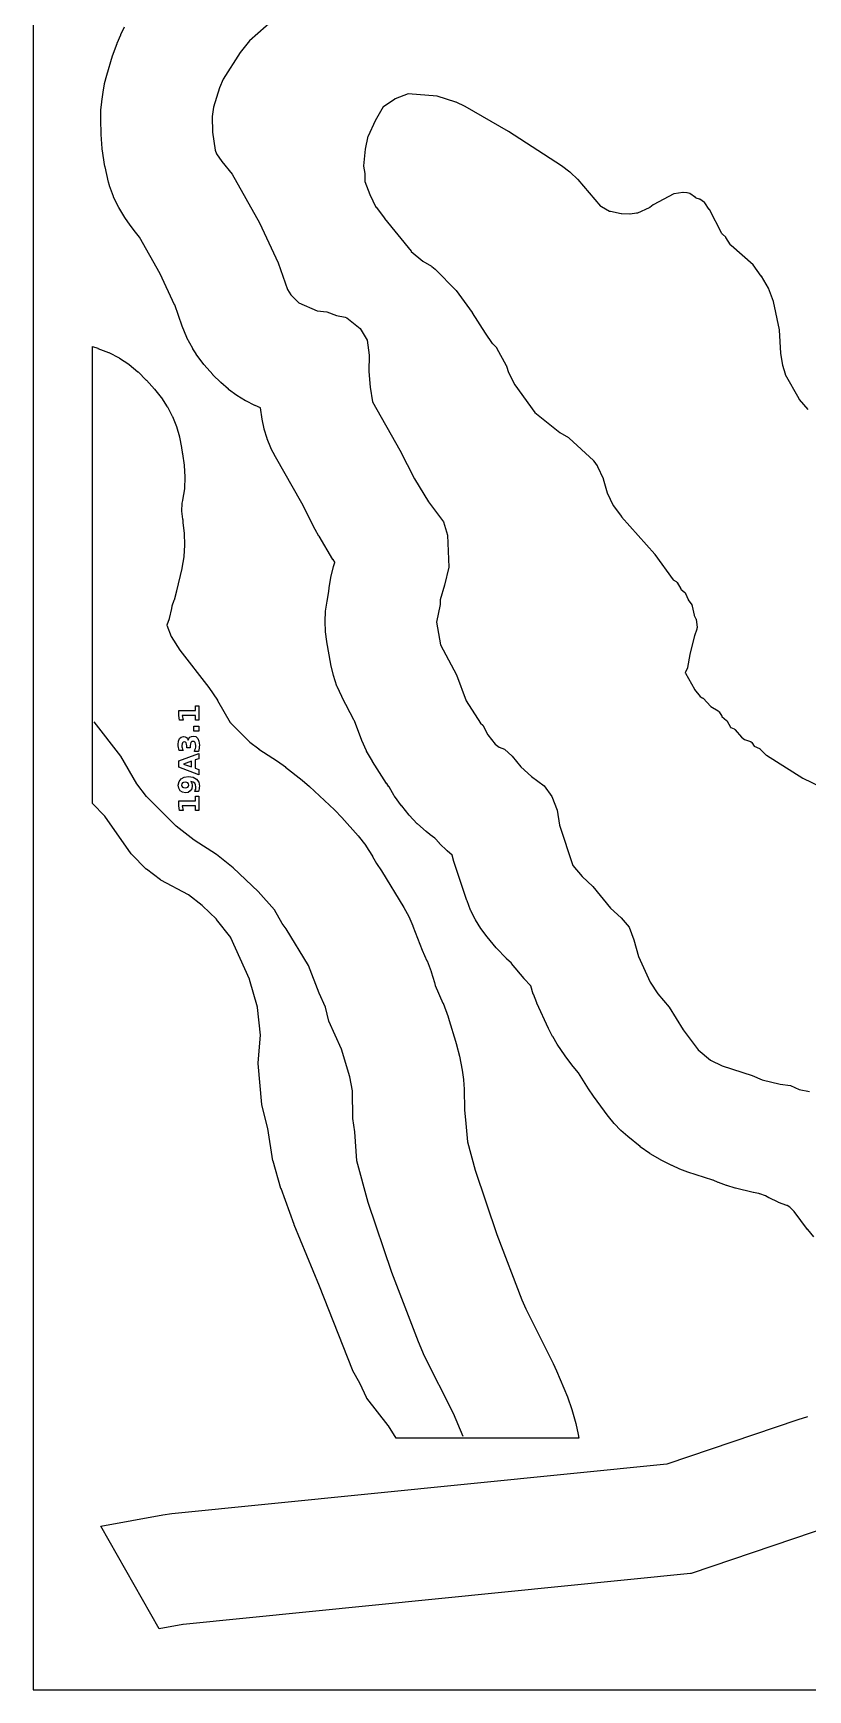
# Model space of a CAD drawing. Header units: millimetres. Extents: x 0 to 841, y 0 to 594.
# Drawn here: x 0 to 138.8, y 0 to 297 of the extents above; entities that cross this region are included whole.
import ezdxf

# ---------------------------------------------------------------- set-up
doc = ezdxf.new("R2010")
doc.units = ezdxf.units.MM
for name, color, linetype in [('CUT', 1, 'Continuous'), ('ENGRAVE', 5, 'Continuous'), ('SHEET_EDGE_DO_NOT_CUT', 8, 'Continuous')]:
    doc.layers.add(name, color=color, linetype=linetype)

msp = doc.modelspace()

# ---------------------------------------------------------------- linework, layer by layer
at = {"layer": 'CUT'}
for points in [[(139.89, 81.22), (138.81, 82.53), (138.8, 82.54), (136.39, 85.74), (136.37, 85.76), (135.62, 86.51), (135.61, 86.52), (135.61, 86.53), (135.11, 86.81), (135.1, 86.81), (135.09, 86.82), (133.56, 87.38), (133.52, 87.4), (131.89, 88.18), (131.85, 88.2), (131.26, 88.55), (131.25, 88.56), (131.24, 88.56), (130.21, 88.9), (130.16, 88.92), (130.04, 88.97), (130.02, 88.98), (130.01, 88.98), (129.09, 89.14), (129.05, 89.15), (125.85, 89.95), (125.83, 89.95), (124.32, 90.39), (124.28, 90.4), (122.81, 90.96), (122.79, 90.97), (121.87, 91.37), (121.84, 91.37), (117.35, 92.82), (117.33, 92.83), (115.92, 93.35), (115.88, 93.36), (114.51, 93.99), (114.49, 93.99), (112.42, 95.03), (112.4, 95.05), (110.56, 96.1), (110.51, 96.13), (108.79, 97.37), (108.77, 97.39), (106.57, 99.18), (106.55, 99.19), (105.32, 100.28), (105.29, 100.31), (104.16, 101.49), (104.13, 101.52), (103.1, 102.8), (103.08, 102.82), (100.41, 106.43), (100.4, 106.44), (99.53, 107.72), (99.52, 107.74), (97.71, 110.63), (97.69, 110.66), (96.54, 112.04), (96.53, 112.06), (95.35, 113.65), (95.33, 113.67), (93.94, 115.75), (93.93, 115.77), (93.11, 117.12), (93.09, 117.15), (92.37, 118.56), (92.36, 118.58), (90.29, 123.13), (90.28, 123.15), (89.65, 124.7), (89.63, 124.74), (89.17, 126.23), (89.16, 126.24), (89.16, 126.25), (87.99, 127.48), (87.97, 127.51), (85.74, 130.24), (85.72, 130.26), (84.84, 131.07), (84.82, 131.09), (83, 133.01), (82.98, 133.03), (81.36, 134.98), (81.34, 135), (80.24, 136.46), (80.21, 136.5), (79.26, 138.04), (79.24, 138.08), (78.43, 139.71), (78.41, 139.75), (77.76, 141.45), (77.75, 141.48), (75.35, 148.7), (75.34, 148.72), (75.08, 149.62), (75.08, 149.63), (75.07, 149.64), (74.18, 150.42), (74.17, 150.43), (72.84, 151.72), (72.8, 151.76), (72, 152.7), (71.99, 152.71), (71.98, 152.71), (71.14, 153.3), (71.12, 153.32), (70.45, 153.85), (70.43, 153.87), (68.86, 155.24), (68.83, 155.28), (67.41, 156.81), (67.4, 156.83), (66.05, 158.46), (66.03, 158.48), (64.74, 160.24), (64.71, 160.29), (63.78, 161.89), (63.77, 161.9), (63.37, 162.47), (63.35, 162.49), (60.81, 166.45), (60.79, 166.48), (59.77, 168.26), (59.75, 168.31), (58.92, 170.19), (58.91, 170.21), (57.58, 173.74), (57.56, 173.76), (55.32, 178.04), (55.31, 178.06), (54.47, 179.89), (54.45, 179.93), (53.81, 181.82), (53.8, 181.87), (53.34, 183.82), (53.34, 183.85), (52.62, 187.9), (52.62, 187.92), (52.38, 189.7), (52.38, 189.74), (52.31, 191.52), (52.31, 191.57), (52.41, 193.34), (52.41, 193.39), (52.67, 195.16), (52.67, 195.19), (53, 196.92), (53.01, 196.95), (53.04, 197.52), (53.05, 197.57), (53.34, 199.44), (53.35, 199.49), (53.83, 201.34), (53.84, 201.37), (54.07, 202.12), (54.08, 202.13), (54.07, 202.14), (53.74, 202.64), (53.72, 202.66), (51.23, 206.8), (51.22, 206.81), (50.56, 208), (50.55, 208.01), (48.14, 212.71), (48.14, 212.72), (43.43, 221.02), (43.42, 221.04), (42.61, 222.62), (42.59, 222.66), (41.94, 224.29), (41.93, 224.33), (41.42, 226.02), (41.41, 226.06), (41.06, 227.8), (41.05, 227.82), (40.74, 229.83), (40.74, 229.84), (40.73, 229.85), (39.76, 230.26), (39.74, 230.27), (38.1, 231.06), (38.06, 231.09), (36.52, 232.02), (36.48, 232.05), (35.03, 233.12), (35, 233.15), (33.64, 234.36), (33.62, 234.37), (32.2, 235.77), (32.18, 235.79), (30.62, 237.52), (30.58, 237.57), (29.23, 239.46), (29.22, 239.49), (28.63, 240.43), (28.62, 240.45), (27.56, 242.37), (27.54, 242.42), (26.71, 244.45), (26.7, 244.47), (25.37, 248.28), (25.36, 248.31), (22.76, 253.85), (22.75, 253.87), (19.07, 260.41), (19.07, 260.42), (19.06, 260.43), (18.32, 261.34), (18.3, 261.36), (17.42, 262.53), (17.41, 262.55), (16.44, 263.95), (16.42, 263.97), (15.33, 265.73), (15.3, 265.78), (14.4, 267.64), (14.38, 267.69), (13.68, 269.64), (13.67, 269.67), (13.49, 270.28), (13.48, 270.31), (12.88, 273.04), (12.87, 273.07), (12.39, 276.26), (12.39, 276.29), (12.17, 278.8), (12.17, 278.83), (12.11, 281.59), (12.11, 281.61), (12.14, 283.14), (12.14, 283.18), (12.29, 284.7), (12.29, 284.72), (12.52, 286.41), (12.52, 286.42), (12.79, 287.94), (12.79, 287.98), (13.18, 289.47), (13.18, 289.48), (14.21, 292.91), (14.22, 292.94), (15.04, 295.17), (15.05, 295.2), (15.71, 296.71), (15.72, 296.73), (16.39, 298.11)], [(138.87, 229.51), (137.32, 231.33), (137.29, 231.37), (137.26, 231.42), (134.85, 235.77), (134.83, 235.82), (134.81, 235.87), (134.36, 237.41), (134.35, 237.48), (134.02, 239.59), (134.02, 239.64), (133.78, 243.77), (133.78, 243.78), (133.78, 243.79), (132.71, 248.9), (132.71, 248.91), (132.7, 248.92), (131.81, 251.26), (131.8, 251.27), (131.8, 251.28), (130.51, 253.42), (130.5, 253.44), (129.04, 255.44), (129.03, 255.45), (129.02, 255.46), (125.09, 258.92), (125.06, 258.95), (125.03, 258.99), (125, 259.03), (124.16, 260.39), (124.15, 260.4), (124.14, 260.41), (123.54, 260.94), (123.51, 260.97), (123.48, 261), (123.46, 261.04), (123.43, 261.08), (121.19, 265.37), (121.17, 265.39), (120.36, 266.6), (120.35, 266.61), (120.34, 266.61), (119.47, 267.25), (119.46, 267.26), (119.45, 267.26), (118.84, 267.44), (118.8, 267.45), (118.76, 267.47), (118.72, 267.49), (118.69, 267.51), (117.71, 268.23), (117.7, 268.23), (117.69, 268.24), (117.19, 268.36), (117.18, 268.36), (117.17, 268.36), (116.48, 268.42), (116.47, 268.42), (116.46, 268.42), (114.86, 268.22), (114.85, 268.21), (114.84, 268.21), (111.12, 266.24), (111.1, 266.23), (111.09, 266.23), (110.52, 265.75), (110.48, 265.72), (110.44, 265.69), (110.4, 265.67), (108.3, 264.75), (108.25, 264.74), (108.21, 264.72), (108.16, 264.72), (107.01, 264.57), (106.96, 264.57), (106.92, 264.57), (105.46, 264.63), (105.38, 264.63), (103.46, 265), (103.41, 265.01), (103.36, 265.03), (103.31, 265.05), (101.85, 265.86), (101.82, 265.88), (101.78, 265.91), (101.75, 265.94), (101.72, 265.97), (97.66, 270.77), (97.64, 270.79), (96.22, 272.09), (96.2, 272.1), (94.67, 273.23), (94.66, 273.24), (85.19, 279.34), (85.18, 279.35), (77.45, 283.85), (77.43, 283.87), (75.79, 284.62), (75.76, 284.63), (72.41, 285.69), (72.4, 285.69), (72.39, 285.69), (67.22, 286.09), (67.21, 286.09), (67.2, 286.09), (64.85, 285.2), (64.84, 285.2), (64.83, 285.19), (62.77, 283.81), (62.76, 283.81), (62.75, 283.8), (61.31, 281.28), (61.3, 281.27), (60.02, 278.54), (60.02, 278.52), (60.01, 278.51), (59.52, 276.22), (59.52, 276.19), (59.23, 273.19), (59.23, 273.18), (59.23, 273.17), (59.45, 271.82), (59.45, 271.78), (59.46, 271.74), (59.46, 270.44), (59.46, 270.43), (59.46, 270.42), (60.33, 268.08), (60.34, 268.06), (61.44, 265.82), (61.45, 265.81), (61.45, 265.8), (62.95, 263.8), (62.96, 263.79), (67.74, 257.9), (67.74, 257.89), (67.75, 257.88), (69.83, 256.12), (69.84, 256.11), (69.85, 256.11), (71.38, 255.24), (71.42, 255.21), (71.46, 255.18), (72.07, 254.66), (72.1, 254.63), (75.74, 250.91), (75.79, 250.86), (78.67, 246.9), (78.69, 246.87), (80.98, 243.21), (80.98, 243.2), (82.29, 241.37), (82.3, 241.37), (82.31, 241.36), (82.97, 240.71), (83.01, 240.67), (83.04, 240.63), (83.06, 240.59), (84.79, 237.4), (84.81, 237.36), (84.83, 237.31), (85.19, 236.19), (85.19, 236.18), (85.19, 236.17), (86.33, 233.96), (86.33, 233.95), (86.34, 233.95), (89.9, 228.99), (89.91, 228.98), (89.92, 228.97), (94.4, 225.42), (94.42, 225.4), (95.96, 224.49), (96, 224.46), (96.04, 224.42), (100.4, 220.36), (100.43, 220.33), (100.46, 220.29), (101.1, 219.42), (101.13, 219.37), (101.16, 219.33), (102.13, 217.17), (102.15, 217.14), (102.16, 217.1), (102.87, 214.62), (102.87, 214.61), (102.87, 214.6), (103.94, 212.33), (103.95, 212.32), (103.96, 212.31), (105.45, 210.32), (105.47, 210.3), (111.4, 203.6), (111.43, 203.56), (114.69, 199.02), (114.69, 199.01), (114.7, 199), (115.23, 198.67), (115.27, 198.64), (115.31, 198.61), (115.34, 198.58), (115.37, 198.54), (115.4, 198.5), (116.08, 197.36), (116.09, 197.35), (116.1, 197.34), (116.79, 196.72), (116.83, 196.68), (116.86, 196.64), (116.89, 196.6), (116.92, 196.55), (117.39, 195.44), (117.4, 195.43), (117.4, 195.42), (118.05, 194.49), (118.07, 194.45), (118.1, 194.4), (118.11, 194.35), (118.13, 194.3), (118.46, 192.64), (118.46, 192.63), (118.47, 192.62), (118.76, 192.03), (118.78, 191.98), (118.8, 191.93), (118.81, 191.87), (118.98, 190.53), (118.98, 190.48), (118.98, 190.43), (118.97, 190.27), (118.96, 190.22), (118.95, 190.17), (118.94, 190.13), (118.51, 188.98), (118.5, 188.96), (117.67, 185.65), (117.66, 185.63), (117.28, 183.3), (117.27, 183.25), (117.25, 183.19), (116.88, 182.31), (116.88, 182.3), (116.89, 182.29), (118.52, 179.39), (118.54, 179.36), (119.52, 178.07), (119.53, 178.06), (119.54, 178.05), (119.92, 177.86), (119.96, 177.84), (120, 177.82), (120.03, 177.79), (120.06, 177.76), (121.46, 176.29), (121.47, 176.29), (121.48, 176.28), (122.77, 175.48), (122.81, 175.46), (122.85, 175.43), (122.88, 175.39), (122.91, 175.36), (122.94, 175.32), (123.42, 174.54), (123.43, 174.53), (123.43, 174.52), (124.27, 173.77), (124.31, 173.73), (124.35, 173.69), (124.37, 173.64), (125, 172.56), (125, 172.55), (125.02, 172.54), (125.65, 172.26), (125.7, 172.24), (125.74, 172.21), (125.77, 172.19), (125.81, 172.15), (125.84, 172.12), (126.92, 170.78), (126.93, 170.77), (126.94, 170.76), (127.49, 170.39), (127.5, 170.38), (127.51, 170.38), (128.54, 170), (128.59, 169.98), (128.64, 169.96), (128.68, 169.93), (128.72, 169.89), (128.76, 169.85), (128.79, 169.81), (129.2, 169.2), (129.21, 169.19), (129.22, 169.18), (130.16, 168.76), (130.2, 168.74), (130.24, 168.71), (130.28, 168.68), (130.31, 168.65), (131.38, 167.57), (131.39, 167.56), (131.4, 167.55), (137.93, 163.43), (137.96, 163.42), (141.19, 161.91)], [(143.52, 29.54), (117.9, 20.87), (117.85, 20.85), (117.79, 20.84), (26.87, 11.7), (26.85, 11.7), (22.61, 10.92), (12.11, 29.32), (23.22, 31.37), (23.24, 31.37), (24.85, 31.6), (24.87, 31.6), (113.58, 40.52), (113.59, 40.52), (113.6, 40.53), (137.11, 48.48), (137.13, 48.49), (138.86, 48.99)]]:
    msp.add_lwpolyline(points, dxfattribs=at)
msp.add_lwpolyline([(63.66, 47.36), (63.65, 47.39), (59.8, 52.32), (59.76, 52.36), (59.74, 52.41), (58.6, 54.86), (58.59, 54.88), (57.26, 57.29), (57.23, 57.35), (51.32, 72.35), (51.32, 72.36), (46.8, 83.39), (46.79, 83.4), (44.42, 89.87), (44.41, 89.9), (43, 94.79), (42.98, 94.84), (42.04, 100.64), (42.04, 100.66), (40.99, 104.88), (40.99, 104.92), (40.98, 104.95), (40.3, 112.31), (40.3, 112.36), (40.3, 112.4), (40.73, 117.35), (40.73, 117.36), (40.73, 117.37), (40.19, 122.35), (40.19, 122.36), (40.19, 122.37), (38.76, 127.37), (38.75, 127.4), (35.45, 134.83), (35.45, 134.84), (35.44, 134.85), (32.87, 138.11), (32.85, 138.14), (30.34, 140.57), (30.32, 140.59), (27.85, 142.53), (27.84, 142.54), (27.83, 142.54), (22.88, 145.17), (22.84, 145.19), (22.81, 145.21), (20.33, 147.11), (20.28, 147.15), (17.62, 149.83), (17.59, 149.86), (17.57, 149.9), (12.84, 156.63), (12.83, 156.64), (12.82, 156.64), (10.62, 158.88), (10.62, 240.82), (11.59, 240.5), (11.61, 240.49), (13.53, 239.74), (13.58, 239.72), (15.4, 238.78), (15.45, 238.76), (17.16, 237.63), (17.2, 237.6), (18.78, 236.31), (18.82, 236.27), (20.27, 234.81), (20.29, 234.79), (21.73, 233.17), (21.75, 233.15), (22.95, 231.66), (22.98, 231.62), (24.02, 230.03), (24.05, 229.99), (24.93, 228.31), (24.95, 228.26), (25.67, 226.5), (25.68, 226.46), (26.22, 224.63), (26.23, 224.59), (26.6, 222.72), (26.6, 222.67), (26.68, 221.87), (26.68, 221.86), (26.68, 221.85), (26.74, 221.63), (26.75, 221.58), (27.08, 219.55), (27.09, 219.5), (27.2, 217.45), (27.2, 217.4), (27.1, 215.35), (27.1, 215.3), (26.78, 213.27), (26.77, 213.22), (26.65, 212.76), (26.65, 212.75), (26.64, 212.74), (26.6, 211.32), (26.6, 211.31), (26.6, 211.3), (26.79, 209.85), (26.8, 209.79), (26.8, 209.25), (26.81, 209.22), (27.07, 207.36), (27.08, 207.31), (27.15, 205.25), (27.15, 205.2), (27.01, 203.15), (27.01, 203.1), (26.65, 201.06), (26.64, 201.04), (25.71, 197), (25.71, 196.98), (25.26, 195.34), (25.24, 195.3), (24.87, 194.29), (24.86, 194.28), (24.86, 194.27), (24.81, 193.88), (24.8, 193.83), (24.38, 192.08), (24.37, 192.03), (23.97, 190.86), (23.97, 190.85), (23.97, 190.84), (24.74, 188.83), (24.75, 188.82), (24.75, 188.81), (26.27, 186.38), (26.29, 186.36), (31.49, 179.69), (31.51, 179.67), (33.03, 177.41), (33.04, 177.39), (35.33, 173.44), (35.34, 173.42), (35.44, 173.28), (35.47, 173.26), (38.82, 169.92), (38.84, 169.9), (40.45, 168.67), (40.46, 168.66), (43.81, 166.47), (43.82, 166.46), (45.22, 165.45), (45.24, 165.44), (48.22, 163.08), (48.24, 163.07), (49.53, 161.96), (49.55, 161.95), (54.03, 157.74), (54.05, 157.73), (55.34, 156.39), (55.35, 156.38), (58.24, 153.11), (58.26, 153.08), (59.62, 151.36), (59.65, 151.31), (60.81, 149.45), (60.82, 149.42), (61.51, 148.17), (61.52, 148.15), (62.42, 146.85), (62.44, 146.82), (66.43, 140.28), (66.44, 140.26), (67.31, 138.67), (67.33, 138.63), (68.05, 136.96), (68.06, 136.93), (69.7, 132.61), (69.71, 132.59), (70.58, 130.7), (70.59, 130.68), (71.33, 128.8), (71.35, 128.75), (71.9, 126.8), (71.91, 126.78), (72.02, 126.28), (72.02, 126.27), (72.03, 126.26), (73.45, 123.11), (73.47, 123.08), (74.39, 120.63), (74.4, 120.6), (75.89, 115.67), (75.89, 115.64), (76.39, 113.63), (76.39, 113.6), (76.87, 111.11), (76.87, 111.09), (77.11, 109.42), (77.12, 109.38), (77.22, 107.7), (77.22, 107.68), (77.28, 103.96), (77.28, 103.93), (77.44, 102.81), (77.44, 102.8), (77.57, 101.56), (77.57, 101.55), (77.82, 98.25), (77.82, 98.24), (77.82, 98.23), (79.19, 93.15), (79.2, 93.14), (83.08, 81.64), (83.08, 81.63), (87.58, 69.95), (87.58, 69.94), (88.29, 68.32), (88.29, 68.31), (93.21, 58.53), (93.22, 58.51), (93.81, 57.21), (93.82, 57.19), (95.74, 52.56), (95.76, 52.53), (96.53, 50.28), (96.54, 50.25), (97.24, 47.78), (97.24, 47.75), (97.68, 45.8), (97.69, 45.77), (97.8, 45.12), (65.04, 45.12), (63.66, 47.36)], close=True, dxfattribs=at)
at = {"layer": 'ENGRAVE'}
for points in [[(43.23, 299.54), (38.76, 295.59), (37.09, 293.5), (34.04, 288.72), (33.37, 287.19), (32.34, 283.74), (32.11, 282.03), (32.17, 279.24), (32.65, 276.02), (32.84, 275.39), (33.83, 273.97), (35.66, 271.71), (40.55, 263.02), (43.92, 255.85), (45.59, 251.02), (46.19, 250.06), (47.64, 248.64), (50.9, 247.24), (52.66, 247.03), (54.35, 246.37), (55.91, 246.1), (56.19, 245.99), (58.61, 244.04), (59.87, 241.98), (60.23, 239.26), (60.19, 236.32), (60.4, 233.56), (60.81, 230.9), (65.74, 222.22), (68.36, 217.12), (70.86, 212.97), (73.56, 209.39), (74.28, 207.03), (74.49, 201.26), (73.75, 198.01), (72.92, 195.38), (72.92, 194.57), (72.31, 191.41), (73.03, 187.33), (75.85, 181.96), (77.62, 177.29), (80.18, 173.31), (80.58, 172.96), (81.46, 171.21), (82.82, 169.56), (83.51, 169.02), (84.5, 168.66), (85.86, 167.41), (87.38, 165.45), (89.34, 163.72), (91.57, 162.05), (92.96, 160.13), (93.9, 157.68), (94.32, 155.02), (96.73, 147.77), (98.37, 145.8), (100.32, 144.01), (103.48, 140.14), (105.4, 138.38), (106.8, 136.75), (107.67, 134.48), (108.47, 131.45), (110.56, 126.88), (111.96, 124.78), (113.96, 122.36), (116.48, 118.34), (119.16, 114.72), (121.38, 112.91), (123.47, 111.86), (128.87, 110.13), (130.66, 109.36), (133.89, 108.56), (135.75, 108.36), (137.3, 107.6), (139.12, 107.27)], [(77.05, 45.42), (75.35, 49.53), (70.16, 59.84), (69.07, 62.37), (64.26, 74.84), (60.05, 87.34), (58.02, 94.86), (57.63, 100.06), (57.3, 102.4), (57.22, 107.36), (56.74, 109.88), (55.25, 114.83), (52.97, 119.86), (52.4, 122.36), (51.24, 124.88), (49.36, 129.86), (45.35, 136.42), (44.62, 137.36), (43.26, 139.86), (40.35, 143.15), (35.85, 147.37), (32.85, 149.73), (28.87, 152.34), (25.63, 154.83), (20.31, 160.13), (18.61, 162.4), (15.73, 167.38), (10.93, 173.53)]]:
    msp.add_lwpolyline(points, dxfattribs=at)
for points in [[(29.07, 173.86), (29.07, 174.69), (26.72, 174.69), (26.89, 173.84), (26.25, 173.84), (26.08, 174.69), (26.08, 175.58), (29.07, 175.58), (29.07, 176.41), (29.72, 176.41), (29.72, 173.86), (29.07, 173.86)], [(28.78, 171.89), (28.78, 172.77), (29.72, 172.77), (29.72, 171.89), (28.78, 171.89)], [(27.76, 170.23), (27.89, 170.55), (28.09, 170.79), (28.36, 170.93), (28.69, 170.98), (29.17, 170.88), (29.51, 170.56), (29.72, 170.05), (29.79, 169.35), (29.78, 169.07), (29.75, 168.79), (29.69, 168.51), (29.61, 168.23), (28.89, 168.23), (29, 168.5), (29.09, 168.76), (29.14, 169.01), (29.15, 169.27), (29.12, 169.6), (29.03, 169.84), (28.87, 169.99), (28.65, 170.04), (28.43, 169.99), (28.28, 169.84), (28.18, 169.58), (28.15, 169.23), (28.15, 168.86), (27.54, 168.86), (27.54, 169.25), (27.51, 169.56), (27.43, 169.78), (27.29, 169.91), (27.09, 169.95), (26.91, 169.91), (26.77, 169.79), (26.68, 169.58), (26.65, 169.31), (26.67, 169.08), (26.71, 168.85), (26.77, 168.62), (26.86, 168.39), (26.17, 168.39), (26.1, 168.67), (26.05, 168.94), (26.02, 169.21), (26.01, 169.48), (26.07, 170.1), (26.25, 170.54), (26.54, 170.81), (26.95, 170.89), (27.24, 170.85), (27.47, 170.72), (27.64, 170.52), (27.76, 170.23)], [(29.06, 166.7), (29.06, 165.23), (29.72, 165), (29.72, 164.05), (26.08, 165.4), (26.08, 166.52), (29.72, 167.87), (29.72, 166.93), (29.06, 166.7)], [(28.38, 165.46), (28.38, 166.46), (26.93, 165.96), (28.38, 165.46)], [(29.64, 161.05), (28.97, 161.05), (29.06, 161.27), (29.13, 161.48), (29.17, 161.68), (29.18, 161.89), (29.12, 162.26), (28.95, 162.54), (28.66, 162.73), (28.25, 162.82), (28.36, 162.64), (28.44, 162.46), (28.48, 162.27), (28.5, 162.05), (28.42, 161.55), (28.17, 161.15), (27.79, 160.89), (27.31, 160.81), (26.78, 160.9), (26.37, 161.19), (26.11, 161.64), (26.02, 162.21), (26.14, 162.85), (26.5, 163.32), (27.08, 163.61), (27.86, 163.71), (28.66, 163.59), (29.28, 163.25), (29.67, 162.71), (29.79, 162), (29.78, 161.75), (29.76, 161.51), (29.71, 161.28), (29.64, 161.05)], [(27.89, 162.21), (27.85, 162.43), (27.73, 162.58), (27.53, 162.67), (27.25, 162.71), (26.97, 162.67), (26.77, 162.58), (26.65, 162.43), (26.61, 162.21), (26.65, 161.99), (26.77, 161.84), (26.97, 161.75), (27.25, 161.71), (27.53, 161.75), (27.73, 161.84), (27.85, 161.99), (27.89, 162.21)], [(29.07, 157.66), (29.07, 158.49), (26.72, 158.49), (26.89, 157.64), (26.25, 157.64), (26.08, 158.48), (26.08, 159.38), (29.07, 159.38), (29.07, 160.21), (29.72, 160.21), (29.72, 157.66), (29.07, 157.66)]]:
    msp.add_lwpolyline(points, close=True, dxfattribs=at)
at = {"layer": 'SHEET_EDGE_DO_NOT_CUT'}
msp.add_lwpolyline([(0, 0), (841, 0), (841, 594), (0, 594)], close=True, dxfattribs=at)

doc.saveas('drawing.dxf')
